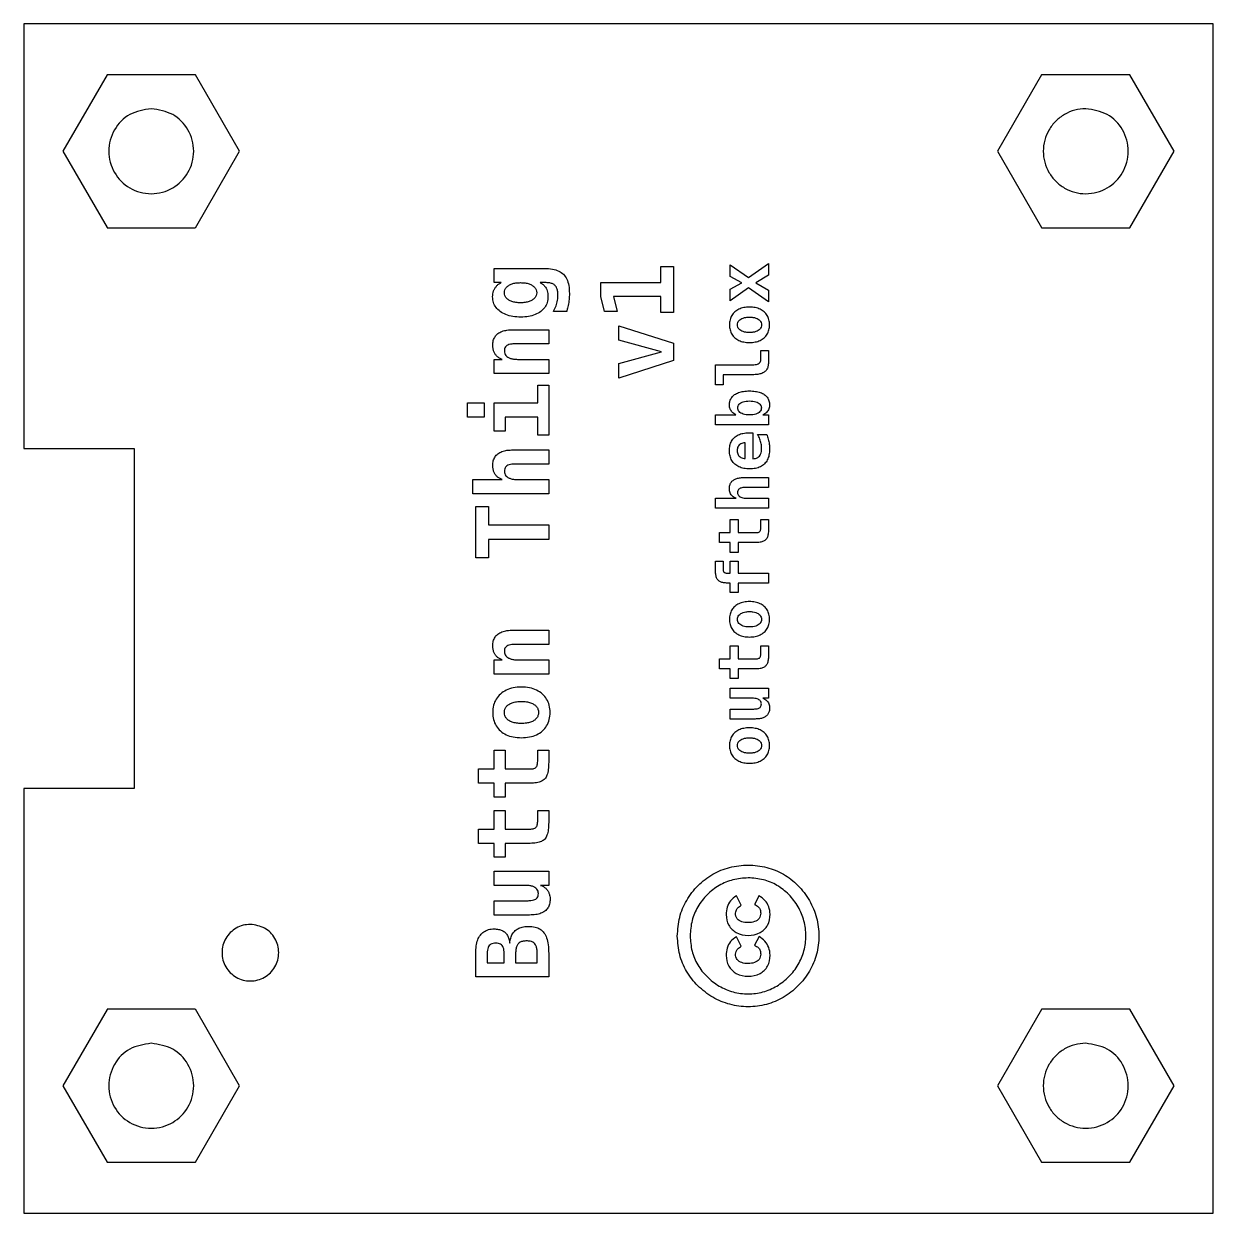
# Model space of a CAD drawing. Extents: x 2 to 176, y 2 to 131.
# Drawn here: x 134 to 176, y 46 to 88 of the extents above; entities that cross this region are included whole.
import ezdxf

# ---------------------------------------------------------------- set-up
doc = ezdxf.new("R2010")
doc.units = 0
for name, color, linetype in [('Material', 7, 'CONTINUOUS'), ('Screws', 7, 'CONTINUOUS'), ('Text', 7, 'CONTINUOUS')]:
    doc.layers.add(name, color=color, linetype=linetype)

msp = doc.modelspace()

# ---------------------------------------------------------------- linework, layer by layer
at = {"layer": 'Material', "color": 1}
for p, q in [((133.999882, 88.000222), (133.999882, 73.000001)), ((175.99973, 88.000222), (133.999882, 88.000222)), ((133.999882, 88.000222), (133.999882, 88.000222)), ((175.99973, 45.999823), (175.99973, 88.000222)), ((138.500005, 84.999957), (138.500005, 84.999957)), ((171.500159, 84.999957), (171.500159, 84.999957)), ((133.999882, 73.000001), (137.89973, 73.000001)), ((137.89973, 73.000001), (137.89973, 61.000044)), ((137.89973, 61.000044), (133.999882, 61.000044)), ((133.999882, 61.000044), (133.999882, 45.999823)), ((142.000221, 56.200062), (142.000221, 56.200062)), ((138.500005, 51.999802), (138.500005, 51.999802)), ((171.500159, 51.999802), (171.500159, 51.999802)), ((133.999882, 45.999823), (175.99973, 45.999823))]:
    msp.add_line(p, q, dxfattribs=at)
for points, knots in [([(138.500005, 84.999957), (138.764395, 84.958715), (139.285334, 84.877454), (139.85883, 84.28036), (140.071438, 83.501478), (139.85883, 82.714414), (139.285334, 82.141379), (138.500005, 81.928614), (137.714675, 82.141378), (137.141178, 82.714413), (136.92857, 83.501478), (137.141178, 84.280361), (137.714675, 84.877455), (138.235615, 84.958715), (138.500005, 84.999957)], [0, 0, 0, 0, 0.784194, 1.545133, 2.329327, 3.113521, 3.87446, 4.658654, 5.442849, 6.203789, 6.987984, 7.772179, 8.533119, 9.317314, 9.317314, 9.317314, 9.317314]), ([(171.500159, 84.999957), (171.76455, 84.958715), (172.285492, 84.877454), (172.858974, 84.280366), (173.071645, 83.50146), (172.858804, 82.714478), (172.286158, 82.14114), (171.63011, 81.9651), (171.107578, 82.034765), (170.74141, 82.186114), (170.427046, 82.427138), (170.185925, 82.741464), (170.034319, 83.10736), (169.982398, 83.500094), (170.034318, 83.892867), (170.185928, 84.258646), (170.427033, 84.573404), (170.741456, 84.812819), (171.107406, 84.970142), (171.368879, 84.989991), (171.500159, 84.999957)], [0, 0, 0, 0, 0.784195, 1.545135, 2.32933, 3.113525, 3.874465, 4.65866, 5.051366, 5.440822, 5.833528, 6.226234, 6.61569, 7.008396, 7.401102, 7.790558, 8.183264, 8.575971, 8.965426, 9.358133, 9.358133, 9.358133, 9.358133]), ([(142.000221, 56.200062), (142.176482, 56.172567), (142.523776, 56.118392), (142.906097, 55.720334), (143.047877, 55.201063), (142.905983, 54.676412), (142.524219, 54.294174), (142.086847, 54.176849), (141.738466, 54.223222), (141.49431, 54.324102), (141.284692, 54.484781), (141.123909, 54.694344), (141.022816, 54.9383), (140.988193, 55.200153), (141.022815, 55.462032), (141.123912, 55.705909), (141.284684, 55.915761), (141.494341, 56.075367), (141.738351, 56.180228), (141.91269, 56.193432), (142.000221, 56.200062)], [0, 0, 0, 0, 0.522796, 1.030089, 1.552886, 2.075682, 2.582975, 3.105771, 3.367606, 3.627273, 3.889108, 4.150943, 4.41061, 4.672445, 4.93428, 5.193947, 5.455782, 5.717617, 5.977284, 6.239119, 6.239119, 6.239119, 6.239119]), ([(138.500005, 51.999802), (138.764395, 51.95856), (139.285334, 51.877299), (139.858831, 51.280204), (140.071438, 50.501321), (139.85883, 49.714257), (139.285333, 49.141223), (138.500005, 48.928458), (137.714676, 49.141222), (137.141178, 49.714256), (136.92857, 50.501321), (137.141177, 51.280205), (137.714675, 51.8773), (138.235615, 51.95856), (138.500005, 51.999802)], [0, 0, 0, 0, 0.784194, 1.545135, 2.329329, 3.113522, 3.874462, 4.658655, 5.44285, 6.20379, 6.987984, 7.77218, 8.533121, 9.317316, 9.317316, 9.317316, 9.317316]), ([(171.500159, 51.999802), (171.764551, 51.95856), (172.285493, 51.877299), (172.858975, 51.28021), (173.071645, 50.501303), (172.858803, 49.714321), (172.286158, 49.140983), (171.63011, 48.964944), (171.107578, 49.034609), (170.74141, 49.185958), (170.427046, 49.426982), (170.185925, 49.741307), (170.034319, 50.107204), (169.982399, 50.499937), (170.034318, 50.89271), (170.185928, 51.25849), (170.427033, 51.573248), (170.741456, 51.812663), (171.107406, 51.969987), (171.368879, 51.989836), (171.500159, 51.999802)], [0, 0, 0, 0, 0.784195, 1.545136, 2.329332, 3.113526, 3.874466, 4.658661, 5.051367, 5.440822, 5.833529, 6.226235, 6.61569, 7.008396, 7.401103, 7.790559, 8.183266, 8.575972, 8.965428, 9.358135, 9.358135, 9.358135, 9.358135])]:
    msp.add_open_spline(points, degree=3, knots=knots, dxfattribs=at)
at = {"layer": 'Screws', "color": 5}
for p, q in [((136.938409, 86.194984), (135.382329, 83.500092)), ((136.938409, 86.199951), (136.938409, 86.194984)), ((136.938409, 86.19994), (136.938409, 86.199951)), ((136.941231, 86.19994), (136.938409, 86.19994)), ((140.056149, 86.19994), (136.941231, 86.19994)), ((140.058971, 86.19994), (140.056149, 86.198246)), ((140.056149, 86.198246), (140.056149, 86.19994)), ((141.617808, 83.500086), (140.058971, 86.19994)), ((169.938015, 86.194448), (168.382486, 83.500106)), ((169.941317, 86.199968), (169.938015, 86.199968)), ((169.938015, 86.199968), (169.938015, 86.199951)), ((169.938015, 86.199951), (169.938015, 86.194448)), ((173.056235, 86.199968), (169.941317, 86.199968)), ((173.059057, 86.199968), (173.056235, 86.198275)), ((173.056235, 86.198275), (173.056235, 86.199968)), ((174.617895, 83.500117), (173.059057, 86.199968)), ((135.382329, 83.500092), (136.938409, 80.80465)), ((140.058971, 80.799683), (141.617808, 83.500086)), ((168.382486, 83.500106), (169.938015, 80.805217)), ((173.059057, 80.799714), (174.617895, 83.500117)), ((136.938409, 80.80465), (136.938409, 80.799683)), ((136.938409, 80.799683), (136.941231, 80.799683)), ((136.941231, 80.799683), (140.056149, 80.799683)), ((140.056149, 80.799683), (140.056149, 80.801376)), ((140.056149, 80.801376), (140.058971, 80.799683)), ((169.938015, 80.805217), (169.938015, 80.799714)), ((169.938015, 80.799714), (169.941317, 80.799714)), ((169.941317, 80.799714), (173.056235, 80.799714)), ((173.056235, 80.799714), (173.056235, 80.801407)), ((173.056235, 80.801407), (173.059057, 80.799714)), ((136.938344, 53.195377), (135.382264, 50.499935)), ((136.940602, 53.19978), (136.938344, 53.19978)), ((136.938344, 53.19978), (136.938344, 53.195377)), ((136.941166, 53.200344), (136.940602, 53.19978)), ((136.941141, 53.20033), (136.941166, 53.200344)), ((136.94227, 53.199766), (136.941141, 53.20033)), ((140.056084, 53.199766), (136.94227, 53.199766)), ((140.058906, 53.20033), (140.056084, 53.198637)), ((140.056084, 53.198637), (140.056084, 53.199766)), ((141.617744, 50.499927), (140.058906, 53.20033)), ((169.937936, 53.194813), (168.382406, 50.499921)), ((169.940759, 53.19978), (169.937936, 53.19978)), ((169.937936, 53.19978), (169.937936, 53.194813)), ((169.941323, 53.200344), (169.940759, 53.19978)), ((169.94121, 53.200333), (169.941323, 53.200344)), ((169.942339, 53.199769), (169.94121, 53.200333)), ((173.056156, 53.199769), (169.942339, 53.199769)), ((173.058978, 53.200333), (173.056156, 53.19864)), ((173.056156, 53.19864), (173.056156, 53.199769)), ((174.617816, 50.499929), (173.058978, 53.200333)), ((135.382264, 50.499935), (136.938344, 47.805043)), ((140.058906, 47.800076), (141.617744, 50.499927)), ((168.382406, 50.499921), (169.937936, 47.805582)), ((173.058978, 47.800079), (174.617816, 50.499929)), ((136.938344, 47.805043), (136.938344, 47.800076)), ((136.938344, 47.800076), (136.941166, 47.800076)), ((136.941166, 47.800076), (140.056084, 47.800076)), ((140.056084, 47.800076), (140.056084, 47.801769)), ((140.056084, 47.801769), (140.058906, 47.800076)), ((169.937936, 47.805582), (169.937936, 47.800079)), ((169.937936, 47.800079), (169.941238, 47.800079)), ((169.941238, 47.800079), (173.056156, 47.800079)), ((173.056156, 47.800079), (173.056156, 47.801772)), ((173.056156, 47.801772), (173.058978, 47.800079))]:
    msp.add_line(p, q, dxfattribs=at)
at = {"layer": 'Text', "color": 7}
for p, q in [((156.496131, 78.862686), (156.496131, 79.431127)), ((156.496131, 79.431127), (156.943995, 79.431127)), ((156.943995, 79.431127), (156.943995, 77.799874)), ((158.948346, 79.493311), (159.594646, 79.038731)), ((158.948346, 79.080933), (158.948346, 79.493311)), ((158.948346, 79.493311), (158.948346, 79.493311)), ((159.594646, 79.038731), (160.298824, 79.533102)), ((160.298824, 79.533102), (160.298824, 79.120724)), ((150.605005, 78.859241), (150.605005, 79.363948)), ((150.605005, 79.363948), (152.389563, 79.363948)), ((152.389563, 79.363948), (152.389578, 79.363948)), ((159.35108, 78.855452), (158.948346, 79.080933)), ((160.298824, 79.120724), (159.844243, 78.855452)), ((150.851328, 78.859241), (150.605005, 78.859241)), ((151.538641, 78.859241), (151.538641, 78.859241)), ((152.446409, 78.859241), (152.237979, 78.859241)), ((154.372231, 78.37176), (154.372231, 78.862686)), ((154.372231, 78.862686), (156.496131, 78.862686)), ((158.948346, 78.631176), (159.35108, 78.855452)), ((159.594646, 78.678202), (158.948346, 78.218798)), ((158.948346, 78.218798), (158.948346, 78.631176)), ((160.298824, 78.179007), (159.594646, 78.678202)), ((159.844243, 78.855452), (160.298824, 78.591385)), ((160.298824, 78.591385), (160.298824, 78.179007)), ((154.499699, 77.839493), (154.372231, 78.37176)), ((156.496131, 78.368315), (154.826984, 78.368315)), ((154.826984, 78.368315), (154.957899, 77.839493)), ((156.496131, 77.799874), (156.496131, 78.368315)), ((153.16988, 77.846383), (152.706513, 77.846383)), ((154.957899, 77.839493), (154.499699, 77.839493)), ((156.943995, 77.799874), (156.496131, 77.799874)), ((156.496131, 77.799874), (156.496131, 77.799874)), ((155.014741, 77.339954), (156.943995, 76.726727)), ((155.014741, 76.828358), (155.014741, 77.339954)), ((155.014741, 77.339954), (155.014741, 77.339954)), ((159.202766, 77.369927), (159.202766, 77.369927)), ((151.281979, 77.198705), (152.534273, 77.198705)), ((151.281979, 77.198705), (151.281979, 77.198705)), ((152.534273, 77.198705), (152.534273, 76.697444)), ((152.534273, 76.697444), (151.359495, 76.697444)), ((156.520247, 76.414946), (155.014741, 76.828358)), ((156.943995, 76.726727), (156.943995, 76.104888)), ((159.62479, 76.745331), (159.62479, 76.745331)), ((160.027524, 76.178613), (160.027524, 76.460766)), ((160.027524, 76.460766), (160.298824, 76.460766)), ((160.298824, 76.460766), (160.298824, 76.079738)), ((150.605019, 75.650135), (150.605019, 76.151396)), ((150.605019, 76.151396), (150.894407, 76.151396)), ((151.430121, 76.151396), (152.534273, 76.151396)), ((152.534273, 76.151396), (152.534273, 75.650135)), ((155.014741, 76.003257), (156.520247, 76.414946)), ((156.943995, 76.104888), (155.014741, 75.491661)), ((152.534273, 75.650135), (150.605019, 75.650135)), ((155.014741, 75.491661), (155.014741, 76.003257)), ((158.422625, 75.250159), (158.422625, 75.961572)), ((158.422625, 75.961572), (159.735723, 75.961572)), ((159.735723, 75.608277), (158.693925, 75.608277)), ((158.693925, 75.608277), (158.693925, 75.250159)), ((159.735723, 75.608277), (159.735723, 75.608277)), ((152.1467, 74.611439), (152.1467, 75.238446)), ((152.1467, 75.238446), (152.534273, 75.238446)), ((152.534273, 75.238446), (152.534273, 73.478002)), ((158.693925, 75.250159), (158.422625, 75.250159)), ((149.666232, 74.106732), (149.666232, 74.611439)), ((149.666232, 74.611439), (150.255343, 74.611439)), ((150.255343, 74.611439), (150.255343, 74.106732)), ((150.605019, 73.612361), (150.605019, 74.611439)), ((150.605019, 74.611439), (152.1467, 74.611439)), ((159.627203, 74.68103), (159.627203, 74.68103)), ((150.255343, 74.106732), (149.666232, 74.106732)), ((149.666232, 74.106732), (149.666232, 74.106732)), ((152.1467, 74.106732), (150.992592, 74.106732)), ((150.992592, 74.106732), (150.992592, 73.612361)), ((152.1467, 73.478002), (152.1467, 74.106732)), ((158.422625, 73.836981), (158.422625, 74.18907)), ((158.422625, 74.18907), (159.140065, 74.18907)), ((159.140065, 74.18907), (159.140065, 74.18907)), ((160.098664, 74.18907), (160.298824, 74.18907)), ((160.298824, 74.18907), (160.298824, 73.836981)), ((150.992592, 73.612361), (150.605019, 73.612361)), ((150.605019, 73.612361), (150.605019, 73.612361)), ((160.298824, 73.836981), (158.422625, 73.836981)), ((159.59464, 73.556034), (159.738131, 73.556034)), ((159.738131, 73.556034), (159.738131, 72.640844)), ((152.534273, 73.478002), (152.1467, 73.478002)), ((159.47294, 73.200328), (159.472861, 73.200328)), ((159.474069, 72.644461), (159.47294, 73.200328)), ((159.908144, 73.499362), (160.232499, 73.499362)), ((160.232499, 73.499362), (160.232505, 73.499362)), ((151.281979, 72.954348), (152.534273, 72.954348)), ((151.281979, 72.954348), (151.281979, 72.954348)), ((152.534273, 72.954348), (152.534273, 72.453086)), ((152.534273, 72.453086), (151.359495, 72.453086)), ((149.853989, 71.405777), (149.853989, 71.907039)), ((149.853989, 71.907039), (150.894407, 71.907039)), ((151.430121, 71.907039), (152.534273, 71.907039)), ((152.534273, 71.907039), (152.534273, 71.405777)), ((159.422219, 71.976457), (160.298824, 71.976457)), ((159.422219, 71.976457), (159.422219, 71.976457)), ((160.298824, 71.976457), (160.298824, 71.625574)), ((152.534273, 71.405777), (149.853989, 71.405777)), ((160.298824, 71.625574), (159.47648, 71.625574)), ((158.422625, 70.892458), (158.422625, 71.243341)), ((158.422625, 71.243341), (159.150919, 71.243341)), ((159.525916, 71.243341), (160.298824, 71.243341)), ((160.298824, 71.243341), (160.298824, 70.892458)), ((149.962509, 69.14235), (149.962509, 70.956192)), ((149.962509, 70.956192), (150.406927, 70.956192)), ((150.406927, 70.956192), (150.406927, 70.303347)), ((160.298824, 70.892458), (158.422625, 70.892458)), ((150.406927, 70.303347), (152.534273, 70.303347)), ((152.534273, 70.303347), (152.534273, 69.795195)), ((152.534273, 70.303347), (152.534273, 70.303347)), ((158.948346, 70.031529), (158.948346, 70.493344)), ((158.948346, 70.493344), (159.219649, 70.493344)), ((159.219649, 70.493344), (159.219649, 70.031529)), ((160.027524, 70.222042), (160.027524, 70.493344)), ((160.027524, 70.493344), (160.298824, 70.493344)), ((160.298824, 70.493344), (160.298824, 70.196721)), ((152.534273, 69.795195), (150.406927, 69.795195)), ((150.406927, 69.795195), (150.406927, 69.14235)), ((158.564907, 70.031529), (158.948346, 70.031529)), ((158.564907, 69.678234), (158.564907, 70.031529)), ((158.564907, 70.031529), (158.564907, 70.031529)), ((159.219649, 70.031529), (159.858713, 70.031529)), ((158.948346, 69.678234), (158.564907, 69.678234)), ((158.948346, 69.33338), (158.948346, 69.678234)), ((159.219649, 69.33338), (158.948346, 69.33338)), ((159.841833, 69.678234), (159.219649, 69.678234)), ((159.219649, 69.678234), (159.219649, 69.33338)), ((150.406927, 69.14235), (149.962509, 69.14235)), ((158.422625, 68.729283), (158.422625, 69.019877)), ((158.422625, 69.019877), (158.693925, 69.019877)), ((158.693925, 69.019877), (158.693925, 68.743752)), ((158.948346, 68.605087), (158.948346, 69.019877)), ((158.948346, 69.019877), (159.219649, 69.019877)), ((159.219649, 69.019877), (159.219649, 68.605087)), ((158.830179, 68.605087), (158.948346, 68.605087)), ((158.830179, 68.605087), (158.830179, 68.605087)), ((159.219649, 68.605087), (160.298824, 68.605087)), ((160.298824, 68.605087), (160.298824, 68.251792)), ((158.948346, 68.251792), (158.854295, 68.251792)), ((158.948346, 67.923819), (158.948346, 68.251792)), ((160.298824, 68.251792), (159.219649, 68.251792)), ((159.219649, 68.251792), (159.219649, 67.923819)), ((159.219649, 67.923819), (158.948346, 67.923819)), ((159.202766, 66.97125), (159.202766, 66.97125)), ((151.281979, 66.587811), (152.534273, 66.587811)), ((151.281979, 66.587811), (151.281979, 66.587811)), ((152.534273, 66.587811), (152.534273, 66.08655)), ((152.534273, 66.08655), (151.359495, 66.08655)), ((158.948346, 65.574953), (158.948346, 66.036768)), ((158.948346, 66.036768), (159.219649, 66.036768)), ((159.219649, 66.036768), (159.219649, 65.574953)), ((159.62479, 66.346655), (159.62479, 66.346655)), ((160.027524, 65.765467), (160.027524, 66.036768)), ((160.027524, 66.036768), (160.298824, 66.036768)), ((160.298824, 66.036768), (160.298824, 65.740146)), ((150.605019, 65.039241), (150.605019, 65.540502)), ((150.605019, 65.540502), (150.894407, 65.540502)), ((151.430121, 65.540502), (152.534273, 65.540502)), ((152.534273, 65.540502), (152.534273, 65.039241)), ((158.564907, 65.574953), (158.948346, 65.574953)), ((158.564907, 65.221659), (158.564907, 65.574953)), ((158.564907, 65.574953), (158.564907, 65.574953)), ((159.219649, 65.574953), (159.858713, 65.574953)), ((158.948346, 65.221659), (158.564907, 65.221659)), ((158.948346, 64.876805), (158.948346, 65.221659)), ((159.841833, 65.221659), (159.219649, 65.221659)), ((159.219649, 65.221659), (159.219649, 64.876805)), ((152.534273, 65.039241), (150.605019, 65.039241)), ((159.219649, 64.876805), (158.948346, 64.876805)), ((158.948346, 64.183479), (158.948346, 64.536774)), ((158.948346, 64.536774), (160.298824, 64.536774)), ((160.298824, 64.536774), (160.298824, 64.183479)), ((159.723667, 64.183479), (158.948346, 64.183479)), ((160.298824, 64.183479), (160.098664, 64.183479)), ((150.968476, 63.681873), (150.968476, 63.681873)), ((158.948346, 63.450363), (158.948346, 63.803657)), ((158.948346, 63.803657), (159.773104, 63.803657)), ((159.827364, 63.450363), (158.948346, 63.450363)), ((159.827364, 63.450363), (159.827364, 63.450363)), ((151.571367, 62.789594), (151.571367, 62.789594)), ((150.605019, 61.687162), (150.605019, 62.346899)), ((150.605019, 62.346899), (150.992592, 62.346899)), ((150.992592, 62.346899), (150.992592, 61.687162)), ((152.1467, 61.959325), (152.1467, 62.346899)), ((152.1467, 62.346899), (152.534273, 62.346899)), ((152.534273, 62.346899), (152.534273, 61.923152)), ((159.202766, 62.514675), (159.202766, 62.514675)), ((159.62479, 61.890079), (159.62479, 61.890079)), ((150.057248, 61.687162), (150.605019, 61.687162)), ((150.057248, 61.182455), (150.057248, 61.687162)), ((150.057248, 61.687162), (150.057248, 61.687162)), ((150.992592, 61.687162), (151.905544, 61.687162)), ((150.605019, 61.182455), (150.057248, 61.182455)), ((150.605019, 60.689808), (150.605019, 61.182455)), ((151.881428, 61.182455), (150.992592, 61.182455)), ((150.992592, 61.182455), (150.992592, 60.689808)), ((150.992592, 60.689808), (150.605019, 60.689808)), ((150.605019, 59.564983), (150.605019, 60.22472)), ((150.605019, 60.22472), (150.992592, 60.22472)), ((150.992592, 60.22472), (150.992592, 59.564983)), ((152.1467, 59.837147), (152.1467, 60.22472)), ((152.1467, 60.22472), (152.534273, 60.22472)), ((152.534273, 60.22472), (152.534273, 59.800972)), ((150.057248, 59.564983), (150.605019, 59.564983)), ((150.057248, 59.060277), (150.057248, 59.564983)), ((150.057248, 59.564983), (150.057248, 59.564983)), ((150.992592, 59.564983), (151.905544, 59.564983)), ((150.605019, 59.060277), (150.057248, 59.060277)), ((150.605019, 58.56763), (150.605019, 59.060277)), ((151.881428, 59.060277), (150.992592, 59.060277)), ((150.992592, 59.060277), (150.992592, 58.56763)), ((150.992592, 58.56763), (150.605019, 58.56763)), ((150.605019, 57.577165), (150.605019, 58.081872)), ((150.605019, 58.081872), (152.534273, 58.081872)), ((152.534273, 58.081872), (152.534273, 57.577165)), ((151.712617, 57.577165), (150.605019, 57.577165)), ((152.534273, 57.577165), (152.248331, 57.577165)), ((159.336281, 56.873103), (159.161775, 57.205846)), ((159.161775, 57.205846), (159.161775, 57.205846)), ((159.96212, 57.21414), (159.804259, 56.903594)), ((150.605019, 56.529856), (150.605019, 57.034562)), ((150.605019, 57.034562), (151.783243, 57.034562)), ((151.860755, 56.529856), (150.605019, 56.529856)), ((151.860755, 56.529856), (151.860755, 56.529856)), ((157.077251, 55.787103), (157.077251, 55.787103)), ((157.529294, 55.793905), (157.529294, 55.793905)), ((159.336281, 55.428924), (159.161775, 55.761666)), ((159.161775, 55.761666), (159.161775, 55.761666)), ((159.96212, 55.769961), (159.804259, 55.459415)), ((149.959063, 54.347386), (149.959063, 55.175931)), ((150.363863, 55.175931), (150.363863, 54.838314)), ((150.961587, 54.838314), (150.961587, 55.175931)), ((151.366387, 55.175931), (151.366387, 54.838314)), ((152.127752, 54.838314), (152.127752, 55.175931)), ((152.534273, 55.175931), (152.534273, 54.347386)), ((150.363863, 54.838314), (150.961587, 54.838314)), ((150.363863, 54.838314), (150.363863, 54.838314)), ((151.366387, 54.838314), (152.127752, 54.838314)), ((151.366387, 54.838314), (151.366387, 54.838314)), ((152.534273, 54.347386), (149.959063, 54.347386)), ((149.959063, 54.347386), (149.959063, 54.347386))]:
    msp.add_line(p, q, dxfattribs=at)
for points, knots in [([(152.389578, 79.363948), (152.48348, 79.360393), (152.655377, 79.353887), (152.887844, 79.285587), (153.067713, 79.162948), (153.188112, 78.980146), (153.253377, 78.744707), (153.266992, 78.53508), (153.262849, 78.369975), (153.254893, 78.265308), (153.241057, 78.161241), (153.223489, 78.056777), (153.200008, 77.951521), (153.179999, 77.881697), (153.16988, 77.846383)], [0, 0, 0, 0, 0.281173, 0.51471, 0.717136, 0.92067, 1.157158, 1.442496, 1.547796, 1.652607, 1.757205, 1.862644, 1.970325, 2.080512, 2.080512, 2.080512, 2.080512]), ([(152.237979, 78.859241), (152.266762, 78.842067), (152.322702, 78.808689), (152.392267, 78.741529), (152.44624, 78.663725), (152.483854, 78.574142), (152.505822, 78.473214), (152.51452, 78.333003), (152.493572, 78.160322), (152.402766, 77.975199), (152.252884, 77.828119), (152.055798, 77.719798), (151.815634, 77.656418), (151.547423, 77.638659), (151.276503, 77.656519), (151.027882, 77.719598), (150.823642, 77.827569), (150.667713, 77.973618), (150.572728, 78.157747), (150.550101, 78.328496), (150.560271, 78.466448), (150.586289, 78.566431), (150.629766, 78.657436), (150.689094, 78.738005), (150.763018, 78.807614), (150.821533, 78.841822), (150.851328, 78.859241)], [0, 0, 0, 0, 0.100281, 0.194903, 0.287492, 0.382589, 0.484416, 0.595866, 0.803229, 0.998388, 1.202342, 1.423339, 1.665871, 1.941373, 2.226605, 2.477446, 2.704983, 2.912752, 3.108434, 3.314065, 3.420637, 3.522165, 3.62207, 3.721332, 3.820871, 3.924138, 3.924138, 3.924138, 3.924138]), ([(151.538641, 78.859241), (151.484869, 78.857443), (151.383834, 78.854065), (151.243098, 78.82162), (151.126825, 78.767604), (151.036388, 78.696142), (150.979427, 78.604702), (150.963011, 78.503004), (150.979319, 78.40156), (151.035702, 78.310901), (151.125067, 78.239044), (151.241931, 78.186379), (151.383044, 78.155289), (151.53896, 78.146494), (151.695059, 78.155283), (151.836757, 78.186319), (151.953898, 78.238994), (152.043296, 78.310904), (152.099691, 78.401559), (152.11595, 78.502994), (152.099733, 78.604576), (152.043475, 78.695943), (151.953581, 78.768214), (151.836354, 78.821493), (151.694606, 78.854093), (151.592802, 78.857454), (151.538641, 78.859241)], [0, 0, 0, 0, 0.161141, 0.302779, 0.429913, 0.543128, 0.643866, 0.745281, 0.845719, 0.945668, 1.058027, 1.184927, 1.326991, 1.489074, 1.652111, 1.794735, 1.921808, 2.034166, 2.134114, 2.234553, 2.335935, 2.436376, 2.548856, 2.677027, 2.819782, 2.982068, 2.982068, 2.982068, 2.982068]), ([(152.706513, 77.846383), (152.723159, 77.878076), (152.756028, 77.940652), (152.794929, 78.038224), (152.825056, 78.136882), (152.846155, 78.237139), (152.858716, 78.339141), (152.863624, 78.451272), (152.855965, 78.566432), (152.823159, 78.675937), (152.764317, 78.761643), (152.679206, 78.820844), (152.570116, 78.854277), (152.489916, 78.857496), (152.446409, 78.859241)], [0, 0, 0, 0, 0.107335, 0.211933, 0.314557, 0.416472, 0.518884, 0.622514, 0.752961, 0.863362, 0.961439, 1.058734, 1.168589, 1.298845, 1.298845, 1.298845, 1.298845]), ([(159.62479, 76.745331), (159.556775, 76.748418), (159.42816, 76.754256), (159.249563, 76.811649), (159.103543, 76.906855), (158.993585, 77.035673), (158.92782, 77.194973), (158.909534, 77.370113), (158.92779, 77.545204), (158.993398, 77.704735), (159.103935, 77.832875), (159.249378, 77.929243), (159.428122, 77.985433), (159.624829, 78.00117), (159.821699, 77.98543), (160.000696, 77.929117), (160.146793, 77.833306), (160.256711, 77.704557), (160.321891, 77.545146), (160.34, 77.370113), (160.321862, 77.195032), (160.256524, 77.035849), (160.147185, 76.906424), (160.000512, 76.811776), (159.821659, 76.754255), (159.692857, 76.748416), (159.62479, 76.745331)], [0, 0, 0, 0, 0.20357, 0.384946, 0.555244, 0.720388, 0.88521, 1.064135, 1.243592, 1.408414, 1.573148, 1.743816, 1.925317, 2.1289, 2.332617, 2.514501, 2.685727, 2.850029, 3.014696, 3.194137, 3.373046, 3.537713, 3.702425, 3.873283, 4.055041, 4.258747, 4.258747, 4.258747, 4.258747]), ([(159.202766, 77.369927), (159.204939, 77.343274), (159.209196, 77.291056), (159.250643, 77.220384), (159.315755, 77.165842), (159.401692, 77.125842), (159.507224, 77.102844), (159.624832, 77.096363), (159.742589, 77.102833), (159.848447, 77.125978), (159.934764, 77.165444), (159.999804, 77.220533), (160.039544, 77.291139), (160.05053, 77.370151), (160.039569, 77.44927), (159.999911, 77.520343), (159.9348, 77.575623), (159.848444, 77.615075), (159.74259, 77.638228), (159.624832, 77.644694), (159.507223, 77.638217), (159.401695, 77.61521), (159.315719, 77.575225), (159.250537, 77.520493), (159.209158, 77.449354), (159.204929, 77.396799), (159.202766, 77.369927)], [0, 0, 0, 0, 0.07936, 0.155487, 0.238103, 0.330985, 0.437058, 0.560175, 0.683428, 0.789893, 0.88338, 0.965492, 1.041422, 1.120761, 1.200762, 1.277044, 1.359245, 1.452731, 1.559196, 1.682449, 1.805567, 1.91164, 2.004522, 2.087225, 2.163703, 2.243724, 2.243724, 2.243724, 2.243724]), ([(150.894407, 76.151396), (150.860729, 76.164601), (150.795075, 76.190342), (150.710379, 76.253471), (150.642831, 76.332313), (150.593507, 76.425817), (150.564192, 76.532122), (150.554388, 76.66327), (150.569362, 76.809342), (150.63159, 76.955494), (150.739473, 77.068489), (150.887173, 77.146545), (151.072535, 77.191817), (151.208331, 77.196283), (151.281979, 77.198705)], [0, 0, 0, 0, 0.108125, 0.210792, 0.313137, 0.417335, 0.525309, 0.641513, 0.810397, 0.961043, 1.109172, 1.269622, 1.455817, 1.676465, 1.676465, 1.676465, 1.676465]), ([(151.359495, 76.697444), (151.317174, 76.696433), (151.240862, 76.694609), (151.138862, 76.676039), (151.060711, 76.642793), (151.004713, 76.592134), (150.973731, 76.522823), (150.96506, 76.443059), (150.976474, 76.359041), (151.020644, 76.28277), (151.091741, 76.222957), (151.186291, 76.180809), (151.301659, 76.15534), (151.385251, 76.152774), (151.430121, 76.151396)], [0, 0, 0, 0, 0.12688, 0.228789, 0.309208, 0.378674, 0.449819, 0.531602, 0.617094, 0.699636, 0.789715, 0.89135, 1.007378, 1.141823, 1.141823, 1.141823, 1.141823]), ([(159.735723, 75.961572), (159.767749, 75.962382), (159.825457, 75.963842), (159.902297, 75.97927), (159.961856, 76.006483), (160.002114, 76.05126), (160.024369, 76.11069), (160.026413, 76.154697), (160.027524, 76.178613)], [0, 0, 0, 0, 0.095951, 0.172897, 0.233951, 0.288772, 0.348855, 0.420377, 0.420377, 0.420377, 0.420377]), ([(160.298824, 76.079738), (160.296628, 76.028641), (160.292591, 75.934712), (160.249409, 75.807667), (160.171836, 75.710034), (160.056147, 75.64815), (159.90761, 75.613415), (159.79682, 75.610103), (159.735723, 75.608277)], [0, 0, 0, 0, 0.152883, 0.281037, 0.395702, 0.517958, 0.666813, 0.849829, 0.849829, 0.849829, 0.849829]), ([(159.140065, 74.18907), (159.116762, 74.203625), (159.072187, 74.231467), (159.015488, 74.282331), (158.970962, 74.338071), (158.938889, 74.399146), (158.919596, 74.465608), (158.91224, 74.561372), (158.927391, 74.681171), (158.991182, 74.812057), (159.099444, 74.913244), (159.244012, 74.985426), (159.423628, 75.026847), (159.62398, 75.038325), (159.824017, 75.026936), (160.002556, 74.986102), (160.147477, 74.915579), (160.256543, 74.816723), (160.321965, 74.689297), (160.337317, 74.569231), (160.329902, 74.470608), (160.310081, 74.398367), (160.276677, 74.333284), (160.229758, 74.276057), (160.169984, 74.226424), (160.123046, 74.201841), (160.098664, 74.18907)], [0, 0, 0, 0, 0.082305, 0.15744, 0.227264, 0.295278, 0.363075, 0.433294, 0.582333, 0.719661, 0.861216, 1.01869, 1.199227, 1.410332, 1.619015, 1.798579, 1.956159, 2.097577, 2.2324, 2.376701, 2.454684, 2.528114, 2.599838, 2.672507, 2.748722, 2.831113, 2.831113, 2.831113, 2.831113]), ([(159.627203, 74.68103), (159.586812, 74.679866), (159.511597, 74.677699), (159.407669, 74.656446), (159.322783, 74.621125), (159.257904, 74.572263), (159.217524, 74.508314), (159.206192, 74.436207), (159.217568, 74.364008), (159.257924, 74.299725), (159.322686, 74.250204), (159.407566, 74.214021), (159.511561, 74.192943), (159.627203, 74.186991), (159.742845, 74.192943), (159.846839, 74.21402), (159.931718, 74.250205), (159.996481, 74.299725), (160.036838, 74.364008), (160.048214, 74.436207), (160.036882, 74.508314), (159.996501, 74.572263), (159.931621, 74.621124), (159.846736, 74.656447), (159.742808, 74.677699), (159.667595, 74.679866), (159.627203, 74.68103)], [0, 0, 0, 0, 0.121063, 0.225435, 0.316281, 0.394953, 0.465336, 0.537273, 0.609342, 0.680068, 0.759158, 0.850273, 0.954729, 1.0758, 1.196871, 1.301326, 1.392439, 1.471531, 1.542257, 1.614326, 1.686263, 1.756647, 1.83532, 1.926165, 2.030536, 2.151598, 2.151598, 2.151598, 2.151598]), ([(160.232505, 73.499362), (160.243201, 73.471986), (160.264497, 73.417481), (160.289594, 73.333587), (160.309536, 73.248428), (160.323645, 73.16105), (160.331961, 73.070804), (160.336043, 72.939898), (160.323322, 72.777393), (160.263465, 72.597269), (160.159581, 72.452965), (160.013634, 72.350765), (159.832084, 72.291945), (159.631262, 72.275996), (159.430875, 72.291894), (159.250496, 72.349021), (159.103288, 72.446587), (158.992917, 72.578822), (158.927555, 72.743182), (158.90986, 72.924358), (158.926555, 73.10431), (158.986336, 73.266878), (159.089594, 73.396477), (159.228829, 73.491221), (159.402215, 73.547422), (159.527793, 73.553042), (159.59464, 73.556034)], [0, 0, 0, 0, 0.088142, 0.175493, 0.262426, 0.350375, 0.440801, 0.534091, 0.743257, 0.9263, 1.096569, 1.267358, 1.451658, 1.6624, 1.868143, 2.051422, 2.223725, 2.390925, 2.560203, 2.746047, 2.93226, 3.098417, 3.258065, 3.42117, 3.59695, 3.797028, 3.797028, 3.797028, 3.797028]), ([(159.472861, 73.200328), (159.444131, 73.198619), (159.390586, 73.195435), (159.317372, 73.171269), (159.259646, 73.130743), (159.217406, 73.074938), (159.19376, 73.003791), (159.18715, 72.926529), (159.194079, 72.850074), (159.219426, 72.78249), (159.26254, 72.727326), (159.320428, 72.684782), (159.392608, 72.655831), (159.445841, 72.648401), (159.474069, 72.644461)], [0, 0, 0, 0, 0.086093, 0.160449, 0.227999, 0.294666, 0.366745, 0.449798, 0.525949, 0.595291, 0.663197, 0.732999, 0.808533, 0.893806, 0.893806, 0.893806, 0.893806]), ([(159.738131, 72.640844), (159.770809, 72.642713), (159.831955, 72.646211), (159.915351, 72.678341), (159.980237, 72.732873), (160.024565, 72.809189), (160.049622, 72.90457), (160.0558, 73.001498), (160.051479, 73.093115), (160.039725, 73.173474), (160.020078, 73.253582), (159.991638, 73.334343), (159.954582, 73.417068), (159.923963, 73.471329), (159.908144, 73.499362)], [0, 0, 0, 0, 0.097751, 0.182911, 0.263054, 0.347264, 0.443328, 0.556471, 0.637352, 0.71818, 0.799708, 0.884407, 0.97472, 1.071241, 1.071241, 1.071241, 1.071241]), ([(150.894407, 71.907039), (150.860729, 71.920243), (150.795075, 71.945985), (150.710379, 72.009113), (150.642832, 72.087955), (150.593507, 72.181459), (150.564192, 72.287765), (150.554388, 72.418912), (150.569362, 72.564985), (150.63159, 72.711137), (150.739473, 72.824131), (150.887173, 72.902187), (151.072535, 72.947459), (151.208331, 72.951926), (151.281979, 72.954348)], [0, 0, 0, 0, 0.108125, 0.210793, 0.313137, 0.417335, 0.525309, 0.641513, 0.810397, 0.961043, 1.109172, 1.269622, 1.455817, 1.676465, 1.676465, 1.676465, 1.676465]), ([(151.359495, 72.453086), (151.317485, 72.452083), (151.241666, 72.450272), (151.140321, 72.431564), (151.062451, 72.398676), (151.007344, 72.347542), (150.977055, 72.278357), (150.968562, 72.19844), (150.979808, 72.114189), (151.023863, 72.037615), (151.095267, 71.979029), (151.188453, 71.936319), (151.302824, 71.911011), (151.385643, 71.908427), (151.430121, 71.907039)], [0, 0, 0, 0, 0.125924, 0.22727, 0.307516, 0.376286, 0.447188, 0.528947, 0.615194, 0.697737, 0.787315, 0.887911, 1.00282, 1.136118, 1.136118, 1.136118, 1.136118]), ([(159.150919, 71.243341), (159.127345, 71.252584), (159.081386, 71.270603), (159.022098, 71.314793), (158.974814, 71.369982), (158.940287, 71.435436), (158.919768, 71.509849), (158.912905, 71.601653), (158.923387, 71.703903), (158.966947, 71.80621), (159.042465, 71.885306), (159.145855, 71.939945), (159.275608, 71.971635), (159.370666, 71.974762), (159.422219, 71.976457)], [0, 0, 0, 0, 0.075688, 0.147556, 0.219198, 0.292136, 0.367718, 0.449061, 0.56728, 0.672732, 0.776422, 0.888737, 1.019074, 1.173527, 1.173527, 1.173527, 1.173527]), ([(159.47648, 71.625574), (159.447073, 71.624872), (159.393999, 71.623604), (159.323058, 71.610509), (159.26855, 71.587486), (159.229976, 71.551694), (159.208773, 71.503264), (159.202827, 71.447322), (159.2107, 71.388347), (159.241537, 71.334745), (159.29152, 71.293734), (159.356749, 71.263838), (159.436809, 71.246122), (159.494782, 71.244313), (159.525916, 71.243341)], [0, 0, 0, 0, 0.088147, 0.159089, 0.21526, 0.263399, 0.31303, 0.370262, 0.430635, 0.488415, 0.551118, 0.621535, 0.701971, 0.79528, 0.79528, 0.79528, 0.79528]), ([(160.298824, 70.196721), (160.297274, 70.136272), (160.294519, 70.028822), (160.265253, 69.888003), (160.210334, 69.780762), (160.11414, 69.716832), (159.988809, 69.683111), (159.894382, 69.679978), (159.841833, 69.678234)], [0, 0, 0, 0, 0.181051, 0.32183, 0.429496, 0.532069, 0.657456, 0.814793, 0.814793, 0.814793, 0.814793]), ([(159.858713, 70.031529), (159.877056, 70.032255), (159.910694, 70.033587), (159.956044, 70.047894), (159.99174, 70.073309), (160.013356, 70.113216), (160.025734, 70.163659), (160.026889, 70.201317), (160.027524, 70.222042)], [0, 0, 0, 0, 0.054875, 0.100632, 0.140825, 0.182873, 0.233567, 0.295612, 0.295612, 0.295612, 0.295612]), ([(158.854295, 68.251792), (158.805469, 68.253451), (158.717404, 68.256444), (158.60003, 68.288491), (158.509754, 68.348609), (158.45574, 68.447074), (158.426884, 68.576421), (158.424153, 68.674428), (158.422625, 68.729283)], [0, 0, 0, 0, 0.1462, 0.263695, 0.360942, 0.462269, 0.59153, 0.755849, 0.755849, 0.755849, 0.755849]), ([(158.693925, 68.743752), (158.694392, 68.727876), (158.695226, 68.699496), (158.704177, 68.66208), (158.720949, 68.63343), (158.749654, 68.617112), (158.786453, 68.607637), (158.814513, 68.606001), (158.830179, 68.605087)], [0, 0, 0, 0, 0.047536, 0.084974, 0.11463, 0.143956, 0.181112, 0.228079, 0.228079, 0.228079, 0.228079]), ([(159.62479, 66.346655), (159.556775, 66.349742), (159.42816, 66.355579), (159.249563, 66.412973), (159.103543, 66.508178), (158.993585, 66.636997), (158.92782, 66.796297), (158.909534, 66.971437), (158.92779, 67.146528), (158.993398, 67.306059), (159.103935, 67.434199), (159.249378, 67.530566), (159.428122, 67.586757), (159.624829, 67.602494), (159.821699, 67.586754), (160.000696, 67.530441), (160.146793, 67.434629), (160.256711, 67.305881), (160.321891, 67.146469), (160.34, 66.971437), (160.321862, 66.796355), (160.256524, 66.637173), (160.147185, 66.507748), (160.000512, 66.4131), (159.821659, 66.355579), (159.692857, 66.34974), (159.62479, 66.346655)], [0, 0, 0, 0, 0.20357, 0.384946, 0.555244, 0.720388, 0.88521, 1.064135, 1.243591, 1.408414, 1.573148, 1.743816, 1.925317, 2.1289, 2.332617, 2.514501, 2.685727, 2.850029, 3.014696, 3.194137, 3.373046, 3.537713, 3.702425, 3.873283, 4.055041, 4.258747, 4.258747, 4.258747, 4.258747]), ([(159.202766, 66.97125), (159.204939, 66.944598), (159.209196, 66.892379), (159.250643, 66.821708), (159.315755, 66.767165), (159.401692, 66.727166), (159.507224, 66.704168), (159.624832, 66.697687), (159.742589, 66.704157), (159.848447, 66.727302), (159.934764, 66.766768), (159.999804, 66.821857), (160.039544, 66.892462), (160.05053, 66.971474), (160.039569, 67.050594), (159.999911, 67.121667), (159.9348, 67.176946), (159.848444, 67.216398), (159.74259, 67.239552), (159.624832, 67.246018), (159.507223, 67.239541), (159.401695, 67.216534), (159.315719, 67.176549), (159.250537, 67.121817), (159.209158, 67.050677), (159.204929, 66.998123), (159.202766, 66.97125)], [0, 0, 0, 0, 0.07936, 0.155487, 0.238103, 0.330985, 0.437058, 0.560175, 0.683428, 0.789893, 0.88338, 0.965492, 1.041422, 1.120761, 1.200762, 1.277044, 1.359245, 1.452731, 1.559196, 1.682449, 1.805567, 1.91164, 2.004522, 2.087226, 2.163703, 2.243725, 2.243725, 2.243725, 2.243725]), ([(150.894407, 65.540502), (150.860729, 65.553706), (150.795075, 65.579448), (150.710379, 65.642577), (150.642832, 65.721419), (150.593507, 65.814923), (150.564192, 65.921228), (150.554388, 66.052376), (150.569362, 66.198448), (150.63159, 66.3446), (150.739473, 66.457595), (150.887173, 66.535651), (151.072535, 66.580923), (151.208331, 66.585389), (151.281979, 66.587811)], [0, 0, 0, 0, 0.108125, 0.210793, 0.313137, 0.417335, 0.525309, 0.641513, 0.810397, 0.961043, 1.109172, 1.269622, 1.455817, 1.676465, 1.676465, 1.676465, 1.676465]), ([(151.359495, 66.08655), (151.317174, 66.085539), (151.240862, 66.083715), (151.138862, 66.065145), (151.060711, 66.031899), (151.004713, 65.98124), (150.973731, 65.911929), (150.96506, 65.832165), (150.976474, 65.748146), (151.020644, 65.671876), (151.091741, 65.612063), (151.186291, 65.569915), (151.301659, 65.544445), (151.385251, 65.541879), (151.430121, 65.540502)], [0, 0, 0, 0, 0.12688, 0.228789, 0.309208, 0.378674, 0.449819, 0.531602, 0.617094, 0.699636, 0.789715, 0.89135, 1.007378, 1.141823, 1.141823, 1.141823, 1.141823]), ([(160.298824, 65.740146), (160.297274, 65.679697), (160.294519, 65.572246), (160.265253, 65.431428), (160.210334, 65.324187), (160.11414, 65.260256), (159.988809, 65.226536), (159.894382, 65.223403), (159.841833, 65.221659)], [0, 0, 0, 0, 0.181051, 0.32183, 0.429496, 0.532069, 0.657456, 0.814793, 0.814793, 0.814793, 0.814793]), ([(159.858713, 65.574953), (159.877056, 65.57568), (159.910694, 65.577012), (159.956044, 65.591319), (159.99174, 65.616733), (160.013356, 65.656641), (160.025734, 65.707084), (160.026889, 65.744742), (160.027524, 65.765467)], [0, 0, 0, 0, 0.054875, 0.100632, 0.140825, 0.182873, 0.233567, 0.295612, 0.295612, 0.295612, 0.295612]), ([(151.571367, 62.789594), (151.474203, 62.794004), (151.290467, 62.802343), (151.035328, 62.884334), (150.826729, 63.020342), (150.669645, 63.204368), (150.575695, 63.43194), (150.549572, 63.68214), (150.575652, 63.932269), (150.669378, 64.160171), (150.827289, 64.343227), (151.035063, 64.480896), (151.290413, 64.561169), (151.571423, 64.583649), (151.852667, 64.561164), (152.108377, 64.480717), (152.317088, 64.343844), (152.474112, 64.159917), (152.567226, 63.932186), (152.593096, 63.68214), (152.567184, 63.432023), (152.473845, 63.204621), (152.317647, 63.019727), (152.108114, 62.884516), (151.852609, 62.802342), (151.668607, 62.794001), (151.571367, 62.789594)], [0, 0, 0, 0, 0.290816, 0.549924, 0.793207, 1.029126, 1.264586, 1.520193, 1.77656, 2.01202, 2.247355, 2.491166, 2.750453, 3.041286, 3.332312, 3.592146, 3.836756, 4.071472, 4.30671, 4.563054, 4.818638, 5.053877, 5.289179, 5.533262, 5.792918, 6.083926, 6.083926, 6.083926, 6.083926]), ([(150.968476, 63.681873), (150.971579, 63.643799), (150.97766, 63.5692), (151.036871, 63.468241), (151.129888, 63.390324), (151.252655, 63.333181), (151.403415, 63.300327), (151.571427, 63.291069), (151.739651, 63.300311), (151.890875, 63.333375), (152.014186, 63.389755), (152.1071, 63.468455), (152.163869, 63.569319), (152.179564, 63.682193), (152.163905, 63.795221), (152.107252, 63.896754), (152.014237, 63.975725), (151.890871, 64.032085), (151.739652, 64.065162), (151.571427, 64.074399), (151.403414, 64.065146), (151.252659, 64.032279), (151.129837, 63.975156), (151.03672, 63.896969), (150.977607, 63.795341), (150.971565, 63.720263), (150.968476, 63.681873)], [0, 0, 0, 0, 0.113372, 0.222124, 0.340147, 0.472834, 0.624367, 0.800251, 0.976326, 1.128418, 1.26197, 1.379272, 1.487744, 1.601085, 1.715373, 1.824346, 1.941775, 2.075326, 2.227419, 2.403494, 2.579377, 2.73091, 2.863598, 2.981746, 3.091, 3.205316, 3.205316, 3.205316, 3.205316]), ([(159.773104, 63.803657), (159.802514, 63.80433), (159.855569, 63.805543), (159.926356, 63.818344), (159.98122, 63.840441), (160.019678, 63.876574), (160.040828, 63.925397), (160.046738, 63.981415), (160.038991, 64.040034), (160.008586, 64.092842), (159.958897, 64.133233), (159.893827, 64.163034), (159.813346, 64.180703), (159.755022, 64.182508), (159.723667, 64.183479)], [0, 0, 0, 0, 0.088139, 0.159002, 0.214898, 0.263129, 0.313125, 0.371022, 0.43058, 0.487463, 0.549135, 0.619673, 0.7005, 0.794477, 0.794477, 0.794477, 0.794477]), ([(160.098664, 64.183479), (160.122236, 64.174235), (160.168191, 64.156213), (160.227509, 64.112041), (160.274523, 64.056968), (160.309322, 63.992248), (160.329818, 63.918585), (160.336684, 63.827048), (160.326183, 63.724538), (160.282638, 63.621547), (160.207338, 63.541307), (160.103247, 63.487062), (159.973645, 63.455179), (159.878749, 63.452055), (159.827364, 63.450363)], [0, 0, 0, 0, 0.075689, 0.147557, 0.219198, 0.291427, 0.366235, 0.446777, 0.565794, 0.671982, 0.77626, 0.889044, 1.01938, 1.1733, 1.1733, 1.1733, 1.1733]), ([(159.62479, 61.890079), (159.556775, 61.893166), (159.42816, 61.899004), (159.249563, 61.956398), (159.103543, 62.051603), (158.993585, 62.180422), (158.92782, 62.339722), (158.909534, 62.514861), (158.92779, 62.689952), (158.993398, 62.849483), (159.103935, 62.977623), (159.249378, 63.073991), (159.428122, 63.130182), (159.624829, 63.145918), (159.821699, 63.130178), (160.000696, 63.073866), (160.146793, 62.978054), (160.256711, 62.849306), (160.321891, 62.689894), (160.34, 62.514861), (160.321862, 62.33978), (160.256524, 62.180598), (160.147185, 62.051173), (160.000512, 61.956525), (159.821659, 61.899003), (159.692857, 61.893165), (159.62479, 61.890079)], [0, 0, 0, 0, 0.20357, 0.384946, 0.555245, 0.720388, 0.88521, 1.064135, 1.243591, 1.408414, 1.573148, 1.743816, 1.925317, 2.1289, 2.332617, 2.514501, 2.685727, 2.850029, 3.014696, 3.194137, 3.373046, 3.537712, 3.702425, 3.873282, 4.055041, 4.258746, 4.258746, 4.258746, 4.258746]), ([(159.202766, 62.514675), (159.204939, 62.488023), (159.209196, 62.435804), (159.250643, 62.365133), (159.315755, 62.31059), (159.401692, 62.27059), (159.507224, 62.247592), (159.624832, 62.241112), (159.742589, 62.247581), (159.848447, 62.270726), (159.934764, 62.310192), (159.999804, 62.365282), (160.039544, 62.435887), (160.05053, 62.514899), (160.039569, 62.594019), (159.999911, 62.665092), (159.9348, 62.720371), (159.848444, 62.759823), (159.74259, 62.782977), (159.624832, 62.789443), (159.507223, 62.782966), (159.401695, 62.759959), (159.315719, 62.719973), (159.250537, 62.665242), (159.209158, 62.594102), (159.204929, 62.541547), (159.202766, 62.514675)], [0, 0, 0, 0, 0.07936, 0.155487, 0.238103, 0.330985, 0.437058, 0.560175, 0.683428, 0.789893, 0.88338, 0.965492, 1.041422, 1.120761, 1.200763, 1.277044, 1.359245, 1.452731, 1.559196, 1.682449, 1.805567, 1.91164, 2.004522, 2.087225, 2.163703, 2.243725, 2.243725, 2.243725, 2.243725]), ([(152.534273, 61.923152), (152.532059, 61.836797), (152.528123, 61.683296), (152.486314, 61.482127), (152.407859, 61.328926), (152.270439, 61.237596), (152.091394, 61.189423), (151.956498, 61.184946), (151.881428, 61.182455)], [0, 0, 0, 0, 0.258644, 0.459756, 0.613565, 0.760098, 0.939223, 1.163991, 1.163991, 1.163991, 1.163991]), ([(151.905544, 61.687162), (151.931748, 61.6882), (151.979801, 61.690103), (152.044586, 61.710542), (152.095581, 61.746848), (152.126461, 61.80386), (152.144142, 61.875921), (152.145792, 61.929718), (152.1467, 61.959325)], [0, 0, 0, 0, 0.078392, 0.143758, 0.201177, 0.261245, 0.333665, 0.422301, 0.422301, 0.422301, 0.422301]), ([(152.534273, 59.800972), (152.532059, 59.714617), (152.528123, 59.561117), (152.486314, 59.359949), (152.407859, 59.206747), (152.270439, 59.115417), (152.091394, 59.067244), (151.956498, 59.062768), (151.881428, 59.060277)], [0, 0, 0, 0, 0.258643, 0.459755, 0.613563, 0.760097, 0.939222, 1.16399, 1.16399, 1.16399, 1.16399]), ([(151.905544, 59.564983), (151.931748, 59.566021), (151.979801, 59.567924), (152.044586, 59.588363), (152.095581, 59.624669), (152.126461, 59.681681), (152.144142, 59.753742), (152.145792, 59.80754), (152.1467, 59.837147)], [0, 0, 0, 0, 0.078392, 0.143758, 0.201177, 0.261245, 0.333665, 0.422301, 0.422301, 0.422301, 0.422301]), ([(157.077251, 55.787103), (157.092604, 55.565789), (157.122764, 55.13105), (157.382707, 54.523453), (157.788437, 54.00705), (158.313895, 53.60408), (158.925477, 53.347749), (159.577457, 53.262406), (160.227173, 53.345299), (160.83557, 53.598278), (161.357574, 54.005623), (161.764494, 54.529046), (162.020348, 55.137447), (162.105903, 55.788465), (162.019519, 56.44277), (161.761848, 57.059972), (161.359136, 57.588572), (160.840679, 57.995083), (160.232989, 58.239416), (159.578076, 58.316668), (158.921346, 58.238603), (158.309865, 57.991633), (157.787962, 57.588088), (157.385357, 57.065653), (157.123408, 56.449187), (157.092773, 56.009759), (157.077251, 55.787103)], [0, 0, 0, 0, 0.661653, 1.299718, 1.946867, 2.614112, 3.264051, 3.913738, 4.564256, 5.206841, 5.866556, 6.528824, 7.174697, 7.823264, 8.475865, 9.131811, 9.807455, 10.44794, 11.084874, 11.746961, 12.406482, 13.048742, 13.701018, 14.361565, 15.009696, 15.675416, 15.675416, 15.675416, 15.675416]), ([(151.783243, 57.034562), (151.825257, 57.035523), (151.901051, 57.037256), (152.002176, 57.055543), (152.080552, 57.08711), (152.135493, 57.138728), (152.165708, 57.208476), (152.17415, 57.288501), (152.163083, 57.372244), (152.119646, 57.447683), (152.048662, 57.505385), (151.955705, 57.547957), (151.840731, 57.573199), (151.757411, 57.575778), (151.712617, 57.577165)], [0, 0, 0, 0, 0.125913, 0.227146, 0.306997, 0.3759, 0.447323, 0.530033, 0.615115, 0.696376, 0.78448, 0.885249, 1.000717, 1.13497, 1.13497, 1.13497, 1.13497]), ([(152.248331, 57.577165), (152.282005, 57.563959), (152.347654, 57.538214), (152.432393, 57.475109), (152.499554, 57.396432), (152.549269, 57.303976), (152.57855, 57.198743), (152.588359, 57.067976), (152.573357, 56.921533), (152.51115, 56.774403), (152.403578, 56.659774), (152.254877, 56.582282), (152.069731, 56.536736), (151.934163, 56.532272), (151.860755, 56.529856)], [0, 0, 0, 0, 0.108125, 0.210793, 0.313139, 0.416323, 0.523192, 0.638252, 0.808276, 0.959973, 1.108941, 1.270061, 1.456257, 1.676143, 1.676143, 1.676143, 1.676143]), ([(157.529294, 55.793905), (157.542254, 55.976063), (157.567802, 56.335155), (157.784871, 56.837205), (158.114156, 57.262229), (158.540218, 57.591697), (159.039976, 57.794485), (159.577458, 57.859175), (160.11265, 57.796845), (160.609183, 57.597418), (161.03183, 57.264008), (161.360605, 56.831696), (161.571088, 56.328088), (161.641694, 55.793705), (161.572242, 55.261962), (161.363708, 54.764781), (161.030894, 54.337235), (160.603257, 54.003702), (160.107464, 53.791624), (159.575569, 53.718994), (159.042434, 53.791429), (158.542641, 54.00397), (158.112483, 54.334652), (157.778926, 54.757362), (157.566151, 55.256216), (157.541727, 55.612524), (157.529294, 55.793905)], [0, 0, 0, 0, 0.544556, 1.073494, 1.612032, 2.143692, 2.669916, 3.210157, 3.751212, 4.270127, 4.794298, 5.346857, 5.882338, 6.413534, 6.945414, 7.472474, 8.01186, 8.55331, 9.082531, 9.610955, 10.144365, 10.676863, 11.222379, 11.754589, 12.277557, 12.819815, 12.819815, 12.819815, 12.819815]), ([(159.161775, 57.205846), (159.086484, 57.153953), (158.940483, 57.053325), (158.822763, 56.806166), (158.784135, 56.505771), (158.858851, 56.157285), (159.159023, 55.864929), (159.577581, 55.783645), (159.998313, 55.859204), (160.301627, 56.157934), (160.373745, 56.515264), (160.320442, 56.825446), (160.180501, 57.061926), (160.035183, 57.163214), (159.96212, 57.21414)], [0, 0, 0, 0, 0.270003, 0.523574, 0.790884, 1.173262, 1.545843, 1.975094, 2.407092, 2.777876, 3.177679, 3.448682, 3.710571, 3.975389, 3.975389, 3.975389, 3.975389]), ([(159.804259, 56.903594), (159.850802, 56.880658), (159.934784, 56.839272), (160.010329, 56.721222), (160.029998, 56.571973), (159.983293, 56.392556), (159.795502, 56.275533), (159.577461, 56.252823), (159.359472, 56.272095), (159.169278, 56.386116), (159.123121, 56.556994), (159.147242, 56.691838), (159.210852, 56.799274), (159.290784, 56.846323), (159.336281, 56.873103)], [0, 0, 0, 0, 0.153037, 0.276142, 0.401117, 0.599376, 0.791603, 1.021327, 1.250415, 1.440544, 1.645861, 1.731468, 1.849562, 2.005594, 2.005594, 2.005594, 2.005594]), ([(149.959063, 55.175931), (149.961905, 55.263655), (149.967144, 55.425327), (150.020125, 55.645994), (150.111523, 55.821476), (150.243398, 55.950399), (150.415543, 56.024435), (150.593383, 56.042424), (150.75678, 56.029617), (150.890786, 55.987597), (151.000461, 55.914553), (151.082807, 55.812043), (151.137933, 55.682737), (151.151014, 55.586841), (151.157957, 55.535945)], [0, 0, 0, 0, 0.26284, 0.484405, 0.674792, 0.849146, 1.026493, 1.225858, 1.379817, 1.515816, 1.642528, 1.769179, 1.904964, 2.058538, 2.058538, 2.058538, 2.058538]), ([(151.157957, 55.535945), (151.166776, 55.596674), (151.183366, 55.710913), (151.250727, 55.864366), (151.351377, 55.984778), (151.484363, 56.070537), (151.647345, 56.119645), (151.84088, 56.134133), (152.044826, 56.116011), (152.235955, 56.041362), (152.381296, 55.906272), (152.473633, 55.711963), (152.526426, 55.463242), (152.531485, 55.278004), (152.534273, 55.175931)], [0, 0, 0, 0, 0.183476, 0.34514, 0.49563, 0.647881, 0.812948, 1.000871, 1.227512, 1.422116, 1.605085, 1.808042, 2.057226, 2.363064, 2.363064, 2.363064, 2.363064]), ([(150.961587, 55.175931), (150.960437, 55.214788), (150.958356, 55.285062), (150.936757, 55.379168), (150.897488, 55.451833), (150.836484, 55.501218), (150.756521, 55.527987), (150.665235, 55.534987), (150.573721, 55.527848), (150.493069, 55.500417), (150.431659, 55.449908), (150.390205, 55.377647), (150.367314, 55.283835), (150.365087, 55.21422), (150.363863, 55.175931)], [0, 0, 0, 0, 0.116429, 0.210569, 0.287224, 0.359566, 0.440214, 0.536352, 0.632697, 0.714081, 0.787769, 0.86589, 0.959762, 1.074498, 1.074498, 1.074498, 1.074498]), ([(152.127752, 55.175931), (152.12639, 55.22464), (152.123944, 55.312207), (152.098306, 55.428648), (152.051244, 55.518155), (151.974775, 55.577136), (151.873789, 55.608248), (151.756445, 55.616395), (151.637656, 55.607943), (151.532896, 55.575342), (151.451883, 55.515185), (151.399811, 55.425079), (151.370688, 55.309358), (151.367913, 55.223275), (151.366387, 55.175931)], [0, 0, 0, 0, 0.145941, 0.262365, 0.355116, 0.442846, 0.544167, 0.667716, 0.794158, 0.899653, 0.992636, 1.089472, 1.2055, 1.347304, 1.347304, 1.347304, 1.347304]), ([(159.161775, 55.761666), (159.086484, 55.709774), (158.940483, 55.609146), (158.822763, 55.361987), (158.784135, 55.061592), (158.858851, 54.713106), (159.159023, 54.42075), (159.577581, 54.339466), (159.998313, 54.415025), (160.301627, 54.713755), (160.373745, 55.071085), (160.320442, 55.381266), (160.180501, 55.617747), (160.035184, 55.719035), (159.96212, 55.769961)], [0, 0, 0, 0, 0.270003, 0.523574, 0.790884, 1.173262, 1.545843, 1.975094, 2.407092, 2.777876, 3.177679, 3.448682, 3.710571, 3.975389, 3.975389, 3.975389, 3.975389]), ([(159.804259, 55.459415), (159.850802, 55.436479), (159.934784, 55.395093), (160.010329, 55.277043), (160.029998, 55.127793), (159.983293, 54.948376), (159.795502, 54.831354), (159.577461, 54.808644), (159.359472, 54.827916), (159.169278, 54.941937), (159.123121, 55.112815), (159.147243, 55.247659), (159.210852, 55.355095), (159.290784, 55.402144), (159.336281, 55.428924)], [0, 0, 0, 0, 0.153037, 0.276142, 0.401117, 0.599376, 0.791603, 1.021327, 1.250415, 1.440544, 1.645861, 1.731468, 1.849562, 2.005594, 2.005594, 2.005594, 2.005594])]:
    msp.add_open_spline(points, degree=3, knots=knots, dxfattribs=at)

doc.saveas('drawing.dxf')
